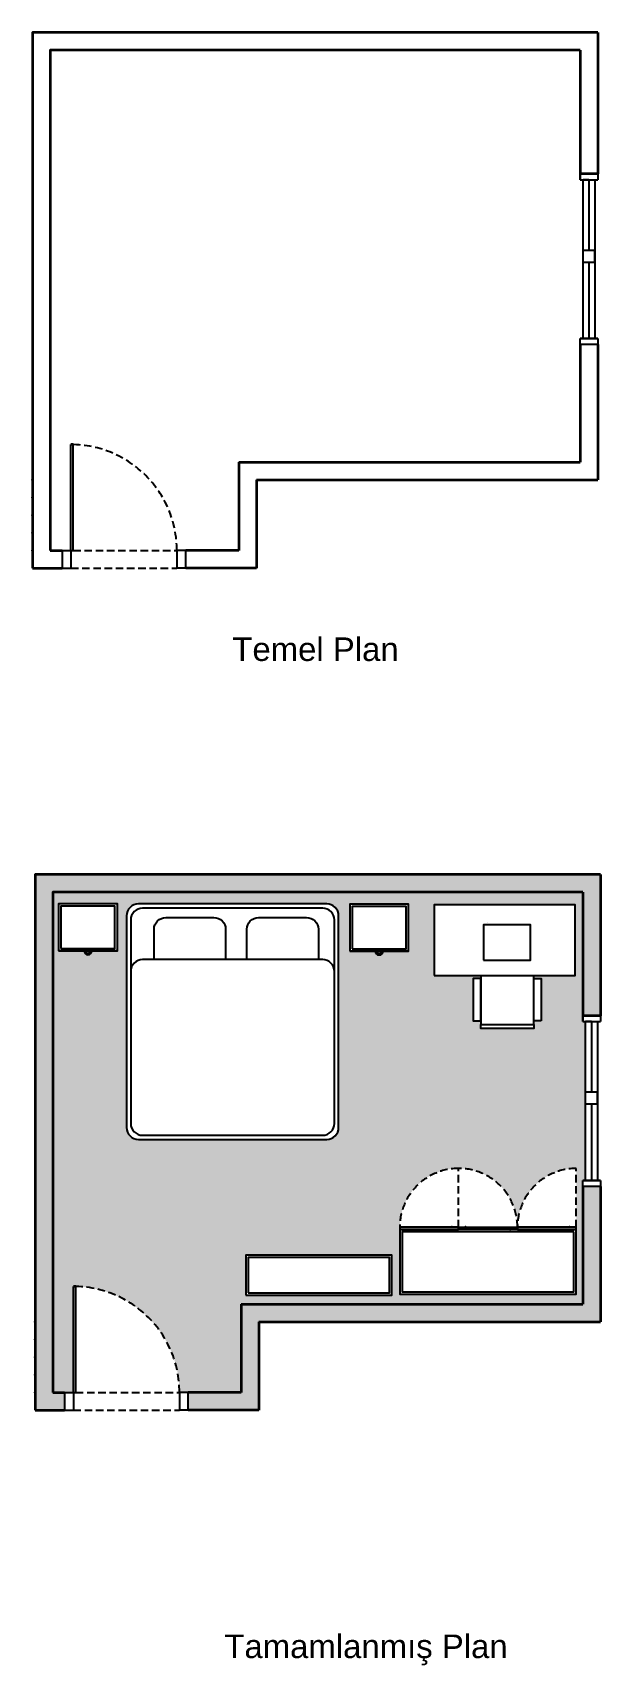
# Model space of a CAD drawing. Header units: centimetres. Extents: x 442 to 1868, y -928 to 460.
# Drawn here: x 442 to 924, y -928 to 459 of the extents above; entities that cross this region are included whole.
import ezdxf

# ---------------------------------------------------------------- set-up
doc = ezdxf.new("R2010")
doc.units = ezdxf.units.CM
doc.linetypes.add('DASHED2', pattern=[9.525, 6.35, -3.175])
for name, color, linetype, lineweight in [('DUVAR', 228, 'Continuous', 35), ('HATCH', 8, 'Continuous', 13), ('KAPI', 1, 'Continuous', 25), ('PENCERE', 3, 'Continuous', 25), ('Teşrifat', 150, 'Continuous', 25)]:
    doc.layers.add(name, color=color, linetype=linetype, lineweight=lineweight)
doc.styles.get("Standard").update_dxf_attribs({"font": 'arial.ttf'})
pattern_1 = [(0, (-318.274, -721.131), (0, 6.985), [5.08, -1.905]), (90, (-318.274, -721.131), (-6.985, 4e-16), [5.08, -1.905])]

# ---------------------------------------------------------------- blocks, each defined once
blk = doc.blocks.new('YATAK_CIFT')
at = {"linetype": 'Continuous'}
for points in [[(-64.1, -188.5), (95.9, -188.5, 0.414214), (105.9, -178.5), (105.9, 1.5, 0.414214), (95.9, 11.5), (-64.1, 11.5, 0.414214), (-74.1, 1.5), (-74.1, -178.5, 0.414214)], [(-60.6, -185), (92.4, -185, 0.414214), (102.4, -175), (102.4, -2, 0.414214), (92.4, 8), (-60.6, 8, 0.414214), (-70.6, -2), (-70.6, -175, 0.414214)], [(-60.6, -185), (92.4, -185, 0.414214), (102.4, -175), (102.4, -45.8, 0.414214), (92.4, -35.8), (-60.6, -35.8, 0.414214), (-70.6, -45.8), (-70.6, -175, 0.414214)]]:
    blk.add_lwpolyline(points, format="xyb", close=True, dxfattribs=at)
for points in [[(-50.8, -35.8), (-50.8, -10, -0.414214), (-40.8, 0), (0, 0, -0.414214), (10, -10), (10, -35.8)], [(28, -35.8), (28, -10, -0.414214), (38, 0), (78.8, 0, -0.414214), (88.8, -10), (88.8, -35.8)]]:
    blk.add_lwpolyline(points, format="xyb", dxfattribs=at)
blk = doc.blocks.new('KOMODIN')
at = {"layer": 'Teşrifat', "linetype": 'Continuous'}
for p, q in [((0, -40), (-50, -40)), ((-50, -40), (-25, -40))]:
    blk.add_line(p, q, dxfattribs=at)
for points in [[(-50, -40), (0, -40), (0, 0), (-50, 0)], [(-48, -38), (-2, -38), (-2, -2), (-48, -2)]]:
    blk.add_lwpolyline(points, close=True, dxfattribs=at)
for radius in [3.29, 2]:
    blk.add_arc((-25, -40), radius, 180, 0, dxfattribs=at)
blk = doc.blocks.new('MASA-SANDALYE')
at = {"layer": 'Teşrifat', "linetype": 'Continuous'}
for points in [[(-120, -60), (0, -60), (0, 0), (-120, 0)], [(-78.1, -47), (-38.1, -47), (-38.1, -17), (-78.1, -17)], [(-80.3, -62.6), (-86.8, -62.6), (-86.8, -98.6), (-80.3, -98.6)], [(-28.9, -98.6), (-35.3, -98.6), (-35.3, -62.6), (-28.9, -62.6)], [(-80.3, -101.7), (-35.3, -101.7), (-35.3, -105), (-80.3, -105)]]:
    blk.add_lwpolyline(points, close=True, dxfattribs=at)
blk.add_lwpolyline([(-80.3, -60), (-80.3, -101.7), (-35.3, -101.7), (-35.3, -60)], dxfattribs=at)
blk = doc.blocks.new('Kitaplik')
at = {"layer": 'Teşrifat', "linetype": 'Continuous'}
for points in [[(-124, -32), (0, -32), (0, 2), (-124, 2)], [(-122, -30), (-2, -30), (-2, 0), (-122, 0)]]:
    blk.add_lwpolyline(points, close=True, dxfattribs=at)
blk = doc.blocks.new('DOLAP')
at = {"layer": 'PENCERE', "linetype": 'Continuous'}
blk.add_line((7.4, 38.7), (7.4, 43.7), dxfattribs=at)
at = {"layer": 'Teşrifat', "linetype": 'DASHED2'}
for p, q in [((-98, 4), (-98, 54)), ((-98, 4), (-98, 54)), ((2, 4), (2, 54))]:
    blk.add_line(p, q, dxfattribs=at)
at = {"layer": 'Teşrifat', "linetype": 'Continuous'}
for points in [[(-98, 2), (-98, 4), (-148, 4), (-148, 2)], [(2, 2), (-148, 2), (-148, -53), (2, -53)], [(0, 0), (-146, 0), (-146, -51), (0, -51)], [(-98, 2), (-98, 4), (-48, 4), (-48, 2)], [(2, 2), (2, 4), (-48, 4), (-48, 2)]]:
    blk.add_lwpolyline(points, close=True, dxfattribs=at)
at = {"layer": 'Teşrifat', "linetype": 'DASHED2'}
for centre, start, end in [((-98, 4), 90, 180), ((-98, 4), 0, 90), ((2, 4), 90, 180)]:
    blk.add_arc(centre, 50, start, end, dxfattribs=at)
at = {"layer": 'Teşrifat', "linetype": 'Continuous'}
for p in [(-103.8, 4.4), (-92.2, 4.4), (-54.1, 2.1), (-3.8, 4.4)]:
    blk.add_point(p, dxfattribs=at)

msp = doc.modelspace()

# ---------------------------------------------------------------- hatches: boundary and pattern name
at = {"layer": 'HATCH', "linetype": 'Continuous', "true_color": 0xf1eb1f}
h = msp.add_hatch(color=2, dxfattribs=at)
h.dxf.hatch_style = 1
h.paths.add_polyline_path([(619.092, -696.131), (574.092, -696.131), (574.092, -711.131), (634.092, -711.131), (634.092, -636.131), (924.092, -636.131), (924.092, -521.131), (909.092, -521.131), (909.092, -621.131), (619.092, -621.131)], flags=17)
h.paths.add_polyline_path([(459.092, -696.131), (459.092, -621.131), (459.092, -271.131), (909.092, -271.131), (909.092, -376.131), (924.092, -376.131), (924.092, -256.131), (444.092, -256.131), (444.092, -636.131), (444.092, -711.131), (469.092, -711.131), (469.092, -696.131)])
at = {"layer": 'HATCH', "linetype": 'Continuous'}
h = msp.add_hatch(color=216, dxfattribs=at)
h.dxf.hatch_style = 1
h.paths.add_polyline_path([(619.092, -696.131), (574.092, -696.131), (574.092, -711.131), (634.092, -711.131), (634.092, -636.131), (924.092, -636.131), (924.092, -521.131), (909.092, -521.131), (909.092, -621.131), (619.092, -621.131)], flags=17)
h.paths.add_polyline_path([(459.092, -696.131), (459.092, -621.131), (459.092, -271.131), (909.092, -271.131), (909.092, -376.131), (924.092, -376.131), (924.092, -256.131), (444.092, -256.131), (444.092, -636.131), (444.092, -711.131), (469.092, -711.131), (469.092, -696.131)])
at = {"layer": 'HATCH', "linetype": 'Continuous', "transparency": 33554610}
h = msp.add_hatch(dxfattribs=at)
h.set_pattern_fill('ANGLE', color=9)
h.set_pattern_definition(pattern_1)
h.paths.add_polyline_path([(459.092, -621.131), (459.092, -696.131), (469.092, -696.131), (476.592, -696.131), (476.592, -606.131), (478.592, -606.131), (478.592, -606.153, -0.40771917), (566.592, -696.131), (574.092, -696.131), (619.092, -696.131), (619.092, -621.131), (909.092, -621.131), (909.092, -521.131), (909.092, -516.131), (911.592, -516.131), (911.592, -451.067), (911.592, -381.131), (909.092, -381.131), (909.092, -376.131), (909.092, -271.131), (459.092, -271.131)])
h.paths.add_polyline_path([(521.711, -291.197, -0.41421356), (531.711, -281.197), (691.711, -281.197, -0.41421356), (701.711, -291.197), (701.711, -471.197, -0.41421356), (691.711, -481.197), (531.711, -481.197, -0.41421356), (521.711, -471.197)], flags=16)
h.paths.add_polyline_path([(525.211, -294.697, -0.41421356), (535.211, -284.697), (688.211, -284.697, -0.41421356), (698.211, -294.697), (698.211, -467.697, -0.41421356), (688.211, -477.697), (535.211, -477.697, -0.41421356), (525.211, -467.697)], flags=0)
h.paths.add_polyline_path([(525.211, -338.524, -0.41421356), (535.211, -328.524), (545.004, -328.524), (545.004, -302.688, -0.41421356), (555.004, -292.688), (595.846, -292.688, -0.41421356), (605.846, -302.688), (605.846, -328.524), (623.843, -328.524), (623.843, -302.688, -0.41421356), (633.843, -292.688), (674.684, -292.688, -0.41421356), (684.684, -302.688), (684.684, -328.524), (688.211, -328.524, -0.41421356), (698.211, -338.524), (698.211, -467.697, -0.41421356), (688.211, -477.697), (535.211, -477.697, -0.41421356), (525.211, -467.697)], flags=0)
h.paths.add_polyline_path([(485.56, -320.958), (463.847, -320.958), (463.847, -280.958), (513.847, -280.958), (513.847, -320.958), (492.133, -320.958, -1)], flags=16)
h.paths.add_polyline_path([(486.847, -320.958), (490.847, -320.958, -1)], flags=0)
h.paths.add_polyline_path([(465.847, -318.958), (465.847, -282.958), (511.847, -282.958), (511.847, -318.958)], flags=0)
h.paths.add_polyline_path([(623.006, -579.677), (747.006, -579.677), (747.006, -613.677), (623.006, -613.677)], flags=16)
h.paths.add_polyline_path([(625.006, -581.677), (745.006, -581.677), (745.006, -611.677), (625.006, -611.677)], flags=0)
h.paths.add_polyline_path([(711.232, -321.239), (711.232, -281.239), (761.232, -281.239), (761.232, -321.239), (739.518, -321.239, -1), (732.945, -321.239)], flags=16)
h.paths.add_polyline_path([(738.232, -321.239, -1), (734.232, -321.239)], flags=0)
h.paths.add_polyline_path([(713.232, -319.239), (713.232, -283.239), (759.232, -283.239), (759.232, -319.239)], flags=0)
h.paths.add_polyline_path([(782.849, -341.949), (782.849, -281.949), (902.849, -281.949), (902.849, -341.949), (867.543, -341.949), (867.543, -344.59), (873.991, -344.59), (873.991, -380.565), (867.543, -380.565), (867.543, -383.687), (867.535, -383.687), (867.535, -386.934), (822.543, -386.934), (822.543, -383.687), (822.543, -380.537), (816.082, -380.537), (816.082, -344.562), (822.543, -344.562), (822.543, -341.949)], flags=16)
h.paths.add_polyline_path([(803.703, -505.847, -0.41421356), (853.703, -555.847, -0.41421356), (903.703, -505.847), (903.703, -555.847), (903.703, -557.849), (903.702, -557.849), (903.702, -612.849), (753.702, -612.849), (753.702, -557.847), (753.703, -557.847), (753.703, -555.847, -0.41421356)], flags=16)
h.paths.add_polyline_path([(755.702, -559.849), (901.702, -559.849), (901.702, -610.849), (755.702, -610.849)], flags=0)
h.paths.add_polyline_path([(803.703, -555.847), (853.703, -555.847), (853.703, -557.847), (803.703, -557.847)], flags=0)
h.paths.add_polyline_path([(824.707, -328.946), (824.707, -298.946), (864.707, -298.946), (864.707, -328.946)], flags=0)
h.paths.add_polyline_path([(718.049, -479.884), (865.286, -479.884), (865.286, -398.912), (718.049, -398.912)], flags=24)
h = msp.add_hatch(dxfattribs=at)
h.set_pattern_fill('ANGLE', color=9)
h.set_pattern_definition(pattern_1)
h.paths.add_polyline_path([(459.092, -621.131), (459.092, -696.131), (469.092, -696.131), (476.592, -696.131), (476.592, -606.131), (478.592, -606.131), (478.592, -606.153, -0.40771917), (566.592, -696.131), (574.092, -696.131), (619.092, -696.131), (619.092, -621.131), (909.092, -621.131), (909.092, -521.131), (909.092, -516.131), (911.592, -516.131), (911.592, -451.067), (911.592, -381.131), (909.092, -381.131), (909.092, -376.131), (909.092, -271.131), (459.092, -271.131)])
h.paths.add_polyline_path([(521.711, -291.197, -0.41421356), (531.711, -281.197), (691.711, -281.197, -0.41421356), (701.711, -291.197), (701.711, -471.197, -0.41421356), (691.711, -481.197), (531.711, -481.197, -0.41421356), (521.711, -471.197)], flags=16)
h.paths.add_polyline_path([(525.211, -294.697, -0.41421356), (535.211, -284.697), (688.211, -284.697, -0.41421356), (698.211, -294.697), (698.211, -467.697, -0.41421356), (688.211, -477.697), (535.211, -477.697, -0.41421356), (525.211, -467.697)], flags=0)
h.paths.add_polyline_path([(525.211, -338.524, -0.41421356), (535.211, -328.524), (545.004, -328.524), (545.004, -302.688, -0.41421356), (555.004, -292.688), (595.846, -292.688, -0.41421356), (605.846, -302.688), (605.846, -328.524), (623.843, -328.524), (623.843, -302.688, -0.41421356), (633.843, -292.688), (674.684, -292.688, -0.41421356), (684.684, -302.688), (684.684, -328.524), (688.211, -328.524, -0.41421356), (698.211, -338.524), (698.211, -467.697, -0.41421356), (688.211, -477.697), (535.211, -477.697, -0.41421356), (525.211, -467.697)], flags=0)
h.paths.add_polyline_path([(485.56, -320.958), (463.847, -320.958), (463.847, -280.958), (513.847, -280.958), (513.847, -320.958), (492.133, -320.958, -1)], flags=16)
h.paths.add_polyline_path([(486.847, -320.958), (490.847, -320.958, -1)], flags=0)
h.paths.add_polyline_path([(465.847, -318.958), (465.847, -282.958), (511.847, -282.958), (511.847, -318.958)], flags=0)
h.paths.add_polyline_path([(623.006, -579.677), (747.006, -579.677), (747.006, -613.677), (623.006, -613.677)], flags=16)
h.paths.add_polyline_path([(625.006, -581.677), (745.006, -581.677), (745.006, -611.677), (625.006, -611.677)], flags=0)
h.paths.add_polyline_path([(711.232, -321.239), (711.232, -281.239), (761.232, -281.239), (761.232, -321.239), (739.518, -321.239, -1), (732.945, -321.239)], flags=16)
h.paths.add_polyline_path([(738.232, -321.239, -1), (734.232, -321.239)], flags=0)
h.paths.add_polyline_path([(713.232, -319.239), (713.232, -283.239), (759.232, -283.239), (759.232, -319.239)], flags=0)
h.paths.add_polyline_path([(782.849, -341.949), (782.849, -281.949), (902.849, -281.949), (902.849, -341.949), (867.543, -341.949), (867.543, -344.59), (873.991, -344.59), (873.991, -380.565), (867.543, -380.565), (867.543, -383.687), (867.535, -383.687), (867.535, -386.934), (822.543, -386.934), (822.543, -383.687), (822.543, -380.537), (816.082, -380.537), (816.082, -344.562), (822.543, -344.562), (822.543, -341.949)], flags=16)
h.paths.add_polyline_path([(803.703, -505.847, -0.41421356), (853.703, -555.847, -0.41421356), (903.703, -505.847), (903.703, -555.847), (903.703, -557.849), (903.702, -557.849), (903.702, -612.849), (753.702, -612.849), (753.702, -557.847), (753.703, -557.847), (753.703, -555.847, -0.41421356)], flags=16)
h.paths.add_polyline_path([(755.702, -559.849), (901.702, -559.849), (901.702, -610.849), (755.702, -610.849)], flags=0)
h.paths.add_polyline_path([(803.703, -555.847), (853.703, -555.847), (853.703, -557.847), (803.703, -557.847)], flags=0)
h.paths.add_polyline_path([(824.707, -328.946), (824.707, -298.946), (864.707, -298.946), (864.707, -328.946)], flags=0)
h.paths.add_polyline_path([(718.049, -479.884), (865.286, -479.884), (865.286, -398.912), (718.049, -398.912)], flags=24)

# ---------------------------------------------------------------- linework, layer by layer
at = {"layer": 'DUVAR', "linetype": 'Continuous'}
for p, q in [((921.919, 459.156), (921.919, 359.156)), ((921.919, 459.156), (921.919, 339.156)), ((906.919, 444.156), (906.919, 339.156)), ((906.919, 194.156), (906.919, 94.156)), ((921.919, 194.156), (921.919, 79.156)), ((924.092, -256.131), (924.092, -356.131)), ((924.092, -256.131), (924.092, -376.131)), ((924.092, -256.131), (924.092, -356.131)), ((924.092, -256.131), (924.092, -376.131)), ((909.092, -271.131), (909.092, -376.131)), ((909.092, -271.131), (909.092, -376.131)), ((909.092, -521.131), (909.092, -621.131)), ((909.092, -521.131), (909.092, -621.131)), ((924.092, -521.131), (924.092, -636.131)), ((924.092, -521.131), (924.092, -636.131))]:
    msp.add_line(p, q, dxfattribs=at)
at = {"layer": 'DUVAR'}
for p, q in [((476.419, 109.156), (474.419, 109.156)), ((616.919, 94.156), (616.919, 94.156)), ((616.919, 94.156), (906.919, 94.156)), ((631.919, 79.156), (631.919, 79.156)), ((631.919, 79.156), (921.919, 79.156)), ((476.419, 19.156), (476.419, 19.156)), ((478.592, -606.131), (476.592, -606.131)), ((478.592, -606.131), (476.592, -606.131)), ((619.092, -621.131), (619.092, -621.131)), ((619.092, -621.131), (909.092, -621.131)), ((619.092, -621.131), (619.092, -621.131)), ((619.092, -621.131), (909.092, -621.131)), ((634.092, -636.131), (634.092, -636.131)), ((634.092, -636.131), (924.092, -636.131)), ((634.092, -636.131), (634.092, -636.131)), ((634.092, -636.131), (924.092, -636.131)), ((478.592, -696.131), (478.592, -696.131)), ((478.592, -696.131), (478.592, -696.131))]:
    msp.add_line(p, q, dxfattribs=at)
for points in [[(921.919, 459.156), (441.919, 459.156), (441.919, 79.156)], [(906.919, 444.156), (456.919, 444.156), (456.919, 94.156)], [(456.919, 94.156), (456.919, 94.156)], [(456.919, 94.156), (456.919, 19.156)], [(616.919, 94.156), (616.919, 19.156)], [(831.919, 94.156), (906.919, 94.156)], [(441.919, 79.156), (441.919, 4.156)], [(631.919, 79.156), (631.919, 4.156)], [(456.919, 19.156), (466.919, 19.156)], [(616.919, 19.156), (571.919, 19.156)], [(441.919, 4.156), (466.919, 4.156)], [(631.919, 4.156), (571.919, 4.156)], [(924.092, -256.131), (444.092, -256.131), (444.092, -636.131)], [(924.092, -256.131), (444.092, -256.131), (444.092, -636.131)], [(909.092, -271.131), (459.092, -271.131), (459.092, -621.131)], [(909.092, -271.131), (459.092, -271.131), (459.092, -621.131)], [(459.092, -621.131), (459.092, -621.131)], [(459.092, -621.131), (459.092, -696.131)], [(459.092, -621.131), (459.092, -621.131)], [(459.092, -621.131), (459.092, -696.131)], [(619.092, -621.131), (619.092, -696.131)], [(619.092, -621.131), (619.092, -696.131)], [(834.092, -621.131), (909.092, -621.131)], [(834.092, -621.131), (909.092, -621.131)], [(444.092, -636.131), (444.092, -711.131)], [(444.092, -636.131), (444.092, -711.131)], [(634.092, -636.131), (634.092, -711.131)], [(634.092, -636.131), (634.092, -711.131)], [(459.092, -696.131), (469.092, -696.131)], [(459.092, -696.131), (469.092, -696.131)], [(619.092, -696.131), (574.092, -696.131)], [(619.092, -696.131), (574.092, -696.131)], [(444.092, -711.131), (469.092, -711.131)], [(444.092, -711.131), (469.092, -711.131)], [(634.092, -711.131), (574.092, -711.131)], [(634.092, -711.131), (574.092, -711.131)]]:
    msp.add_lwpolyline(points, dxfattribs=at)
at = {"layer": 'DUVAR', "linetype": 'Continuous'}
for points in [[(921.919, 339.156), (906.919, 339.156)], [(924.092, -376.131), (909.092, -376.131)], [(924.092, -376.131), (909.092, -376.131)]]:
    msp.add_lwpolyline(points, dxfattribs=at)
at = {"layer": 'DUVAR'}
for p in [(441.919, 79.156), (441.919, 64.156), (441.919, 49.156), (441.919, 34.156), (441.919, 19.156), (444.092, -636.131), (444.092, -636.131), (444.092, -651.131), (444.092, -651.131), (444.092, -666.131), (444.092, -666.131), (444.092, -681.131), (444.092, -681.131), (444.092, -696.131), (444.092, -696.131)]:
    msp.add_point(p, dxfattribs=at)
at = {"layer": 'KAPI'}
for p, q in [((474.419, 19.156), (474.419, 109.156)), ((476.419, 19.156), (476.419, 109.156)), ((474.419, 19.156), (476.419, 19.156)), ((476.592, -696.131), (476.592, -606.131)), ((476.592, -696.131), (476.592, -606.131)), ((478.592, -696.131), (478.592, -606.131)), ((478.592, -696.131), (478.592, -606.131)), ((476.592, -696.131), (478.592, -696.131)), ((476.592, -696.131), (478.592, -696.131))]:
    msp.add_line(p, q, dxfattribs=at)
at = {"layer": 'KAPI', "linetype": 'DASHED2'}
for p, q in [((476.419, 19.156), (564.419, 19.156)), ((474.419, 4.156), (564.419, 4.156)), ((478.592, -696.131), (566.592, -696.131)), ((478.592, -696.131), (566.592, -696.131)), ((476.592, -711.131), (566.592, -711.131)), ((476.592, -711.131), (566.592, -711.131))]:
    msp.add_line(p, q, dxfattribs=at)
at = {"layer": 'KAPI'}
for points in [[(466.919, 19.156), (466.919, 4.156)], [(466.919, 19.156), (474.419, 19.156)], [(474.419, 19.156), (474.419, 4.156)], [(571.919, 19.156), (564.419, 19.156)], [(564.419, 19.156), (564.419, 4.156)], [(571.919, 4.156), (571.919, 19.156)], [(466.919, 4.156), (474.419, 4.156)], [(571.919, 4.156), (564.419, 4.156)], [(469.092, -696.131), (469.092, -711.131)], [(469.092, -696.131), (476.592, -696.131)], [(469.092, -696.131), (469.092, -711.131)], [(469.092, -696.131), (476.592, -696.131)], [(476.592, -696.131), (476.592, -711.131)], [(476.592, -696.131), (476.592, -711.131)], [(574.092, -696.131), (566.592, -696.131)], [(566.592, -696.131), (566.592, -711.131)], [(574.092, -696.131), (566.592, -696.131)], [(566.592, -696.131), (566.592, -711.131)], [(574.092, -711.131), (574.092, -696.131)], [(574.092, -711.131), (574.092, -696.131)], [(469.092, -711.131), (476.592, -711.131)], [(469.092, -711.131), (476.592, -711.131)], [(574.092, -711.131), (566.592, -711.131)], [(574.092, -711.131), (566.592, -711.131)]]:
    msp.add_lwpolyline(points, dxfattribs=at)
at = {"layer": 'KAPI', "linetype": 'DASHED2'}
for centre in [(474.419, 19.156), (476.592, -696.131), (476.592, -696.131)]:
    msp.add_arc(centre, 90, 0, 90, dxfattribs=at)
at = {"layer": 'PENCERE', "linetype": 'Continuous'}
for p, q in [((906.919, 339.156), (906.919, 334.156)), ((906.919, 334.156), (921.919, 334.156)), ((914.419, 334.156), (909.419, 334.156)), ((914.419, 334.156), (912.919, 334.156)), ((914.419, 334.156), (914.419, 334.156)), ((914.419, 334.156), (919.419, 334.156)), ((919.419, 274.085), (909.419, 274.085)), ((909.419, 199.156), (909.419, 264.219)), ((909.419, 264.219), (919.419, 264.219)), ((919.419, 264.219), (919.419, 274.085)), ((921.919, 199.156), (906.919, 199.156)), ((914.419, 199.156), (909.419, 199.156)), ((914.419, 199.156), (914.419, 199.156)), ((914.419, 199.156), (919.419, 199.156)), ((909.092, -376.131), (909.092, -381.131)), ((909.092, -376.131), (909.092, -381.131)), ((909.092, -381.131), (924.092, -381.131)), ((909.092, -381.131), (924.092, -381.131)), ((916.592, -381.131), (911.592, -381.131)), ((916.592, -381.131), (911.592, -381.131)), ((916.592, -381.131), (915.092, -381.131)), ((916.592, -381.131), (915.092, -381.131)), ((916.592, -381.131), (916.592, -381.131)), ((916.592, -381.131), (921.592, -381.131)), ((916.592, -381.131), (916.592, -381.131)), ((916.592, -381.131), (921.592, -381.131)), ((921.592, -441.202), (911.592, -441.202)), ((921.592, -441.202), (911.592, -441.202)), ((921.592, -451.067), (921.592, -441.202)), ((921.592, -451.067), (921.592, -441.202)), ((911.592, -516.131), (911.592, -451.067)), ((911.592, -451.067), (921.592, -451.067)), ((911.592, -516.131), (911.592, -451.067)), ((911.592, -451.067), (921.592, -451.067)), ((924.092, -516.131), (909.092, -516.131)), ((924.092, -516.131), (909.092, -516.131)), ((916.592, -516.131), (911.592, -516.131)), ((916.592, -516.131), (911.592, -516.131)), ((916.592, -516.131), (916.592, -516.131)), ((916.592, -516.131), (921.592, -516.131)), ((916.592, -516.131), (916.592, -516.131)), ((916.592, -516.131), (921.592, -516.131))]:
    msp.add_line(p, q, dxfattribs=at)
for points in [[(906.919, 334.156), (906.919, 339.156), (921.919, 339.156), (921.919, 334.156)], [(906.919, 334.156), (921.919, 334.156)], [(906.919, 334.156), (914.419, 334.156), (914.419, 334.156), (914.419, 274.085)], [(919.419, 334.156), (919.419, 199.156), (909.419, 199.156), (909.419, 334.156)], [(914.419, 264.219), (914.419, 199.156)], [(921.919, 199.156), (921.919, 194.156), (906.919, 194.156), (906.919, 199.156)], [(906.919, 199.156), (921.919, 199.156)], [(921.919, 194.156), (906.919, 194.156)], [(909.092, -381.131), (909.092, -376.131), (924.092, -376.131), (924.092, -381.131)], [(909.092, -381.131), (909.092, -376.131), (924.092, -376.131), (924.092, -381.131)], [(909.092, -381.131), (924.092, -381.131)], [(909.092, -381.131), (916.592, -381.131), (916.592, -381.131), (916.592, -441.202)], [(909.092, -381.131), (924.092, -381.131)], [(909.092, -381.131), (916.592, -381.131), (916.592, -381.131), (916.592, -441.202)], [(921.592, -381.131), (921.592, -516.131), (911.592, -516.131), (911.592, -381.131)], [(921.592, -381.131), (921.592, -516.131), (911.592, -516.131), (911.592, -381.131)], [(916.592, -451.067), (916.592, -516.131)], [(916.592, -451.067), (916.592, -516.131)], [(924.092, -516.131), (924.092, -521.131), (909.092, -521.131), (909.092, -516.131)], [(909.092, -516.131), (924.092, -516.131)], [(924.092, -516.131), (924.092, -521.131), (909.092, -521.131), (909.092, -516.131)], [(909.092, -516.131), (924.092, -516.131)], [(924.092, -521.131), (909.092, -521.131)], [(924.092, -521.131), (909.092, -521.131)]]:
    msp.add_lwpolyline(points, dxfattribs=at)
at = {"layer": 'Teşrifat', "linetype": 'Continuous'}
msp.add_lwpolyline([(827.849, -296.949), (827.849, -296.949), (827.849, -296.949), (827.849, -296.949)], close=True, dxfattribs=at)
msp.add_lwpolyline([(827.849, -296.949), (827.849, -296.949), (827.849, -296.949), (827.849, -296.949)], close=True, dxfattribs=at)

# ---------------------------------------------------------------- block references
for name, p in [('KOMODIN', (513.847, -280.958)), ('KOMODIN', (513.847, -280.958)), ('YATAK_CIFT', (595.846, -292.688)), ('YATAK_CIFT', (595.846, -292.688)), ('KOMODIN', (761.232, -281.239)), ('KOMODIN', (761.232, -281.239)), ('MASA-SANDALYE', (902.849, -281.949)), ('MASA-SANDALYE', (902.849, -281.949)), ('DOLAP', (901.702, -559.849)), ('DOLAP', (901.702, -559.849)), ('Kitaplik', (747.006, -581.677)), ('Kitaplik', (747.006, -581.677))]:
    msp.add_blockref(name, p, dxfattribs=at)

# ---------------------------------------------------------------- texts
at = {"layer": 'DUVAR', "color": 216, "linetype": 'Continuous', "char_height": 20, "attachment_point": 1}
for s, insert in [('{\\C256;\\c0;Temel Plan}', (611.501, -54.712)), ('{\\C256;\\c0;Tamamlanmış Plan}', (604.731, -901.926))]:
    msp.add_mtext_dynamic_manual_height_columns(s, width=317.74351, gutter_width=12.5, heights=[0], dxfattribs=dict(at, insert=insert))

doc.saveas('drawing.dxf')
